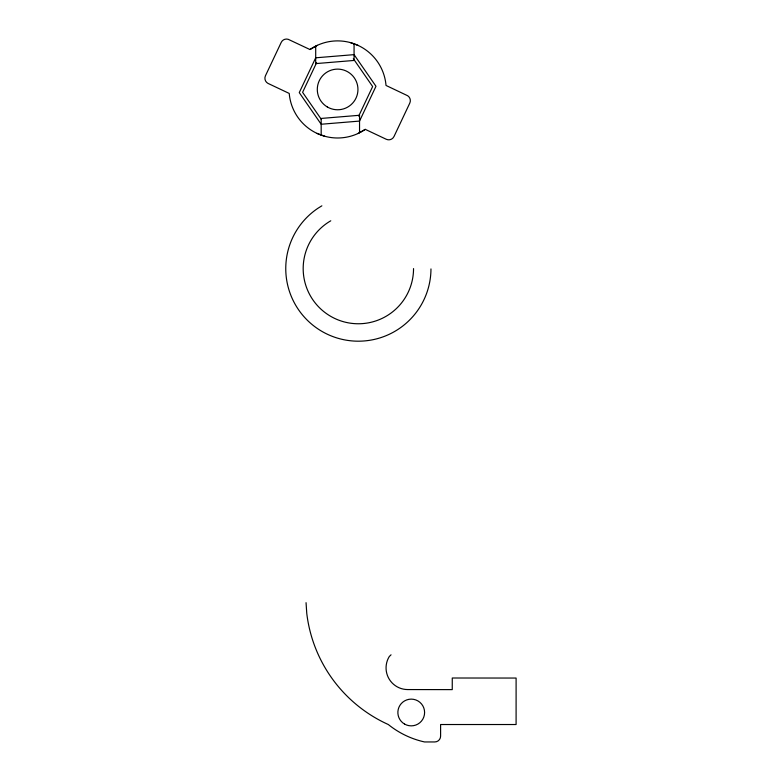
<?xml version="1.0" encoding="UTF-8"?>
<svg xmlns="http://www.w3.org/2000/svg" width="781" height="781" viewBox="0 0 781 781"><rect width="100%" height="100%" fill="white"/><g stroke="black" fill="none" stroke-linecap="round" stroke-linejoin="round"><path stroke-width="1.17" d="M430.966 268.928L430.917 271.437A72.613 72.613 0 0 1 322.885 331.935A72.613 72.613 0 0 1 318.023 208.215L321.86 205.823M316.578 62.744L302.598 92.334L321.235 119.229M358.674 116.135L372.644 86.554L353.324 58.663M391.037 654.82L389.289 656.518A21.663 21.663 0 0 0 407.653 689.564L452.248 689.623L452.267 678.006L516.104 678.054L516.095 724.524L440.601 724.524L440.601 736.141A5.809 5.809 0 0 1 434.792 741.95L424.522 741.95A88.038 88.038 0 0 1 388.313 724.524A140.15 140.15 0 0 1 306.757 613.31L306.054 602.668M309.969 49.535A48.559 48.559 0 0 1 386.019 85.451L407.702 95.76A5.809 5.809 0 0 1 409.791 103.112L394.014 136.509A5.809 5.809 0 0 1 386.283 139.282L365.274 129.353A48.559 48.559 0 0 1 289.234 93.437L267.99 83.391A5.809 5.809 0 0 1 265.452 75.777L281.228 42.379A5.809 5.809 0 0 1 288.238 39.323L309.969 49.535L317.32 45.337M357.923 133.551L365.274 129.353M350.425 42.604L358.362 45.542M316.881 133.346L324.818 136.284M359.543 132.624L359.543 115.276L321.176 118.439L321.176 134.937M354.066 43.951L354.066 60.449L315.7 63.612L315.7 46.264M413.539 268.586A55.178 55.178 0 0 1 330.773 316.373A55.178 55.178 0 0 1 330.773 220.798M315.7 57.804L299.26 92.607L321.176 124.247L359.543 121.084L375.983 86.281L354.066 54.641L315.7 57.804M404.558 724.065A13.355 13.355 0 0 0 424.6 712.487A13.355 13.355 0 0 0 404.558 700.918A13.355 13.355 0 0 0 404.558 724.065M327.298 106.958A20.335 20.335 0 0 0 357.952 89.63A20.335 20.335 0 0 0 327.62 71.745A20.335 20.335 0 0 0 327.298 106.958"/></g></svg>
